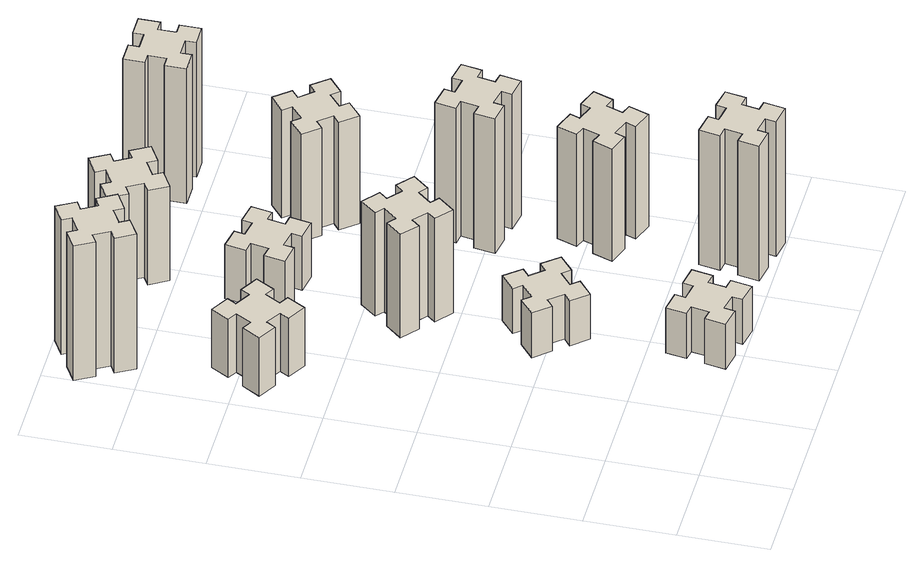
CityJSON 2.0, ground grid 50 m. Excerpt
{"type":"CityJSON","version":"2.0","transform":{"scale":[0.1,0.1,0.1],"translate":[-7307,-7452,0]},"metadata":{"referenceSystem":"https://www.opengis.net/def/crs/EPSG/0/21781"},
"CityObjects":{
"building1":{"type":"Building","attributes":{"class":"1000","function":"1000","usage":"1000","yearOfConstruction":2016,"roofType":"1000","measuredHeight":39,"storeysAboveGround":30,"storeysBelowGround":0},"geometry":[{"type":"Solid","lod":"1","boundaries":[[[[0,1,2,3,4,5,6,7,8,9,10,11,12,13,14,15,16,17,18,19]],[[17,16,20,21]],[[16,15,22,20]],[[15,14,23,22]],[[14,13,24,23]],[[13,12,25,24]],[[12,11,26,25]],[[11,10,27,26]],[[10,9,28,27]],[[9,8,29,28]],[[8,7,30,29]],[[7,6,31,30]],[[6,5,32,31]],[[5,4,33,32]],[[4,3,34,33]],[[3,2,35,34]],[[2,1,36,35]],[[1,0,37,36]],[[0,19,38,37]],[[19,18,39,38]],[[18,17,21,39]],[[24,25,26,27,28,29,30,31,32,33,34,35,36,37,38,39,21,20,22,23]]]]}]},
"building2":{"type":"Building","attributes":{"class":"1000","function":"1000","usage":"1000","yearOfConstruction":2016,"roofType":"1000","measuredHeight":30,"storeysAboveGround":30,"storeysBelowGround":0},"geometry":[{"type":"Solid","lod":"1","boundaries":[[[[40,41,42,43,44,45,46,47,48,49,50,51,52,53,54,55,56,57,58,59]],[[57,56,60,61]],[[56,55,62,60]],[[55,54,63,62]],[[54,53,64,63]],[[53,52,65,64]],[[52,51,66,65]],[[51,50,67,66]],[[50,49,68,67]],[[49,48,69,68]],[[48,47,70,69]],[[47,46,71,70]],[[46,45,72,71]],[[45,44,73,72]],[[44,43,74,73]],[[43,42,75,74]],[[42,41,76,75]],[[41,40,77,76]],[[40,59,78,77]],[[59,58,79,78]],[[58,57,61,79]],[[64,65,66,67,68,69,70,71,72,73,74,75,76,77,78,79,61,60,62,63]]]]}]},
"building3":{"type":"Building","attributes":{"class":"1000","function":"1000","usage":"1000","yearOfConstruction":2016,"roofType":"1000","measuredHeight":90,"storeysAboveGround":30,"storeysBelowGround":0},"geometry":[{"type":"Solid","lod":"1","boundaries":[[[[80,81,82,83,84,85,86,87,88,89,90,91,92,93,94,95,96,97,98,99]],[[97,96,100,101]],[[96,95,102,100]],[[95,94,103,102]],[[94,93,104,103]],[[93,92,105,104]],[[92,91,106,105]],[[91,90,107,106]],[[90,89,108,107]],[[89,88,109,108]],[[88,87,110,109]],[[87,86,111,110]],[[86,85,112,111]],[[85,84,113,112]],[[84,83,114,113]],[[83,82,115,114]],[[82,81,116,115]],[[81,80,117,116]],[[80,99,118,117]],[[99,98,119,118]],[[98,97,101,119]],[[104,105,106,107,108,109,110,111,112,113,114,115,116,117,118,119,101,100,102,103]]]]}]},
"building4":{"type":"Building","attributes":{"class":"1000","function":"1000","usage":"1000","yearOfConstruction":2016,"roofType":"1000","measuredHeight":30,"storeysAboveGround":30,"storeysBelowGround":0},"geometry":[{"type":"Solid","lod":"1","boundaries":[[[[120,121,122,123,124,125,126,127,128,129,130,131,132,133,134,135,136,137,138,139]],[[137,136,140,141]],[[136,135,142,140]],[[135,134,143,142]],[[134,133,144,143]],[[133,132,145,144]],[[132,131,146,145]],[[131,130,147,146]],[[130,129,148,147]],[[129,128,149,148]],[[128,127,150,149]],[[127,126,151,150]],[[126,125,152,151]],[[125,124,153,152]],[[124,123,154,153]],[[123,122,155,154]],[[122,121,156,155]],[[121,120,157,156]],[[120,139,158,157]],[[139,138,159,158]],[[138,137,141,159]],[[144,145,146,147,148,149,150,151,152,153,154,155,156,157,158,159,141,140,142,143]]]]}]},
"building5":{"type":"Building","attributes":{"class":"1000","function":"1000","usage":"1000","yearOfConstruction":2016,"roofType":"1000","measuredHeight":69,"storeysAboveGround":30,"storeysBelowGround":0},"geometry":[{"type":"Solid","lod":"1","boundaries":[[[[160,161,162,163,164,165,166,167,168,169,170,171,172,173,174,175,176,177,178,179]],[[177,176,180,181]],[[176,175,182,180]],[[175,174,183,182]],[[174,173,184,183]],[[173,172,185,184]],[[172,171,186,185]],[[171,170,187,186]],[[170,169,188,187]],[[169,168,189,188]],[[168,167,190,189]],[[167,166,191,190]],[[166,165,192,191]],[[165,164,193,192]],[[164,163,194,193]],[[163,162,195,194]],[[162,161,196,195]],[[161,160,197,196]],[[160,179,198,197]],[[179,178,199,198]],[[178,177,181,199]],[[184,185,186,187,188,189,190,191,192,193,194,195,196,197,198,199,181,180,182,183]]]]}]},
"building6":{"type":"Building","attributes":{"class":"1000","function":"1000","usage":"1000","yearOfConstruction":2016,"roofType":"1000","measuredHeight":36,"storeysAboveGround":30,"storeysBelowGround":0},"geometry":[{"type":"Solid","lod":"1","boundaries":[[[[200,201,202,203,204,205,206,207,208,209,210,211,212,213,214,215,216,217,218,219]],[[217,216,220,221]],[[216,215,222,220]],[[215,214,223,222]],[[214,213,224,223]],[[213,212,225,224]],[[212,211,226,225]],[[211,210,227,226]],[[210,209,228,227]],[[209,208,229,228]],[[208,207,230,229]],[[207,206,231,230]],[[206,205,232,231]],[[205,204,233,232]],[[204,203,234,233]],[[203,202,235,234]],[[202,201,236,235]],[[201,200,237,236]],[[200,219,238,237]],[[219,218,239,238]],[[218,217,221,239]],[[224,225,226,227,228,229,230,231,232,233,234,235,236,237,238,239,221,220,222,223]]]]}]},
"building7":{"type":"Building","attributes":{"class":"1000","function":"1000","usage":"1000","yearOfConstruction":2016,"roofType":"1000","measuredHeight":90,"storeysAboveGround":30,"storeysBelowGround":0},"geometry":[{"type":"Solid","lod":"1","boundaries":[[[[240,241,242,243,244,245,246,247,248,249,250,251,252,253,254,255,256,257,258,259]],[[257,256,260,261]],[[256,255,262,260]],[[255,254,263,262]],[[254,253,264,263]],[[253,252,265,264]],[[252,251,266,265]],[[251,250,267,266]],[[250,249,268,267]],[[249,248,269,268]],[[248,247,270,269]],[[247,246,271,270]],[[246,245,272,271]],[[245,244,273,272]],[[244,243,274,273]],[[243,242,275,274]],[[242,241,276,275]],[[241,240,277,276]],[[240,259,278,277]],[[259,258,279,278]],[[258,257,261,279]],[[264,265,266,267,268,269,270,271,272,273,274,275,276,277,278,279,261,260,262,263]]]]}]},
"building8":{"type":"Building","attributes":{"class":"1000","function":"1000","usage":"1000","yearOfConstruction":2016,"roofType":"1000","measuredHeight":63,"storeysAboveGround":30,"storeysBelowGround":0},"geometry":[{"type":"Solid","lod":"1","boundaries":[[[[280,281,282,283,284,285,286,287,288,289,290,291,292,293,294,295,296,297,298,299]],[[297,296,300,301]],[[296,295,302,300]],[[295,294,303,302]],[[294,293,304,303]],[[293,292,305,304]],[[292,291,306,305]],[[291,290,307,306]],[[290,289,308,307]],[[289,288,309,308]],[[288,287,310,309]],[[287,286,311,310]],[[286,285,312,311]],[[285,284,313,312]],[[284,283,314,313]],[[283,282,315,314]],[[282,281,316,315]],[[281,280,317,316]],[[280,299,318,317]],[[299,298,319,318]],[[298,297,301,319]],[[304,305,306,307,308,309,310,311,312,313,314,315,316,317,318,319,301,300,302,303]]]]}]},
"building9":{"type":"Building","attributes":{"class":"1000","function":"1000","usage":"1000","yearOfConstruction":2016,"roofType":"1000","measuredHeight":75,"storeysAboveGround":30,"storeysBelowGround":0},"geometry":[{"type":"Solid","lod":"1","boundaries":[[[[320,321,322,323,324,325,326,327,328,329,330,331,332,333,334,335,336,337,338,339]],[[337,336,340,341]],[[336,335,342,340]],[[335,334,343,342]],[[334,333,344,343]],[[333,332,345,344]],[[332,331,346,345]],[[331,330,347,346]],[[330,329,348,347]],[[329,328,349,348]],[[328,327,350,349]],[[327,326,351,350]],[[326,325,352,351]],[[325,324,353,352]],[[324,323,354,353]],[[323,322,355,354]],[[322,321,356,355]],[[321,320,357,356]],[[320,339,358,357]],[[339,338,359,358]],[[338,337,341,359]],[[344,345,346,347,348,349,350,351,352,353,354,355,356,357,358,359,341,340,342,343]]]]}]},
"building10":{"type":"Building","attributes":{"class":"1000","function":"1000","usage":"1000","yearOfConstruction":2016,"roofType":"1000","measuredHeight":90,"storeysAboveGround":30,"storeysBelowGround":0},"geometry":[{"type":"Solid","lod":"1","boundaries":[[[[360,361,362,363,364,365,366,367,368,369,370,371,372,373,374,375,376,377,378,379]],[[377,376,380,381]],[[376,375,382,380]],[[375,374,383,382]],[[374,373,384,383]],[[373,372,385,384]],[[372,371,386,385]],[[371,370,387,386]],[[370,369,388,387]],[[369,368,389,388]],[[368,367,390,389]],[[367,366,391,390]],[[366,365,392,391]],[[365,364,393,392]],[[364,363,394,393]],[[363,362,395,394]],[[362,361,396,395]],[[361,360,397,396]],[[360,379,398,397]],[[379,378,399,398]],[[378,377,381,399]],[[384,385,386,387,388,389,390,391,392,393,394,395,396,397,398,399,381,380,382,383]]]]}]},
"building11":{"type":"Building","attributes":{"class":"1000","function":"1000","usage":"1000","yearOfConstruction":2016,"roofType":"1000","measuredHeight":72,"storeysAboveGround":30,"storeysBelowGround":0},"geometry":[{"type":"Solid","lod":"1","boundaries":[[[[400,401,402,403,404,405,406,407,408,409,410,411,412,413,414,415,416,417,418,419]],[[417,416,420,421]],[[416,415,422,420]],[[415,414,423,422]],[[414,413,424,423]],[[413,412,425,424]],[[412,411,426,425]],[[411,410,427,426]],[[410,409,428,427]],[[409,408,429,428]],[[408,407,430,429]],[[407,406,431,430]],[[406,405,432,431]],[[405,404,433,432]],[[404,403,434,433]],[[403,402,435,434]],[[402,401,436,435]],[[401,400,437,436]],[[400,419,438,437]],[[419,418,439,438]],[[418,417,421,439]],[[424,425,426,427,428,429,430,431,432,433,434,435,436,437,438,439,421,420,422,423]]]]}]},
"building12":{"type":"Building","attributes":{"class":"1000","function":"1000","usage":"1000","yearOfConstruction":2016,"roofType":"1000","measuredHeight":90,"storeysAboveGround":30,"storeysBelowGround":0},"geometry":[{"type":"Solid","lod":"1","boundaries":[[[[440,441,442,443,444,445,446,447,448,449,450,451,452,453,454,455,456,457,458,459]],[[457,456,460,461]],[[456,455,462,460]],[[455,454,463,462]],[[454,453,464,463]],[[453,452,465,464]],[[452,451,466,465]],[[451,450,467,466]],[[450,449,468,467]],[[449,448,469,468]],[[448,447,470,469]],[[447,446,471,470]],[[446,445,472,471]],[[445,444,473,472]],[[444,443,474,473]],[[443,442,475,474]],[[442,441,476,475]],[[441,440,477,476]],[[440,459,478,477]],[[459,458,479,478]],[[458,457,461,479]],[[464,465,466,467,468,469,470,471,472,473,474,475,476,477,478,479,461,460,462,463]]]]}]}
},
"vertices":[
[406,2327,0],[456,2414,0],[508,2384,0],[568,2488,0],[464,2548,0],[434,2496,0],[347,2546,0],[377,2598,0],[273,2658,0],[213,2554,0],[265,2524,0],[215,2437,0],[163,2467,0],[103,2363,0],[207,2303,0],[237,2355,0],[324,2305,0],[294,2253,0],[398,2193,0],[458,2297,0],[324,2305,390],[294,2253,390],[237,2355,390],[207,2303,390],[103,2363,390],[163,2467,390],[215,2437,390],[265,2524,390],[213,2554,390],[273,2658,390],[377,2598,390],[347,2546,390],[434,2496,390],[464,2548,390],[568,2488,390],[508,2384,390],[456,2414,390],[406,2327,390],[458,2297,390],[398,2193,390],
[976,274,0],[958,175,0],[899,186,0],[878,67,0],[997,47,0],[1007,106,0],[1105,88,0],[1095,29,0],[1213,8,0],[1234,127,0],[1175,137,0],[1192,235,0],[1251,225,0],[1272,343,0],[1154,364,0],[1144,305,0],[1045,322,0],[1056,381,0],[937,402,0],[917,284,0],[1045,322,300],[1056,381,300],[1144,305,300],[1154,364,300],[1272,343,300],[1251,225,300],[1192,235,300],[1175,137,300],[1234,127,300],[1213,8,300],[1095,29,300],[1105,88,300],[1007,106,300],[997,47,300],[878,67,300],[899,186,300],[958,175,300],[976,274,300],[917,284,300],[937,402,300],
[224,3386,0],[137,3336,0],[107,3388,0],[3,3328,0],[63,3224,0],[115,3254,0],[165,3167,0],[113,3137,0],[173,3033,0],[277,3093,0],[247,3145,0],[334,3195,0],[364,3143,0],[468,3203,0],[408,3307,0],[356,3277,0],[306,3364,0],[358,3394,0],[298,3498,0],[194,3438,0],[306,3364,900],[358,3394,900],[356,3277,900],[408,3307,900],[468,3203,900],[364,3143,900],[334,3195,900],[247,3145,900],[277,3093,900],[173,3033,900],[113,3137,900],[165,3167,900],[115,3254,900],[63,3224,900],[3,3328,900],[107,3388,900],[137,3336,900],[224,3386,900],[194,3438,900],[298,3498,900],
[1008,929,0],[1084,993,0],[1123,947,0],[1215,1024,0],[1138,1116,0],[1092,1078,0],[1027,1154,0],[1073,1193,0],[996,1285,0],[904,1208,0],[943,1162,0],[866,1097,0],[828,1143,0],[736,1066,0],[813,974,0],[859,1013,0],[923,936,0],[877,898,0],[954,806,0],[1046,883,0],[923,936,300],[877,898,300],[859,1013,300],[813,974,300],[736,1066,300],[828,1143,300],[866,1097,300],[943,1162,300],[904,1208,300],[996,1285,300],[1073,1193,300],[1027,1154,300],[1092,1078,300],[1138,1116,300],[1215,1024,300],[1123,947,300],[1084,993,300],[1008,929,300],[1046,883,300],[954,806,300],
[1084,1837,0],[1008,1902,0],[1046,1948,0],[954,2025,0],[877,1933,0],[923,1894,0],[859,1818,0],[813,1856,0],[736,1764,0],[828,1687,0],[866,1733,0],[943,1669,0],[904,1623,0],[996,1546,0],[1073,1638,0],[1027,1676,0],[1092,1753,0],[1138,1714,0],[1215,1806,0],[1123,1883,0],[1092,1753,690],[1138,1714,690],[1027,1676,690],[1073,1638,690],[996,1546,690],[904,1623,690],[943,1669,690],[866,1733,690],[828,1687,690],[736,1764,690],[813,1856,690],[859,1818,690],[923,1894,690],[877,1933,690],[954,2025,690],[1046,1948,690],[1008,1902,690],[1084,1837,690],[1123,1883,690],[1215,1806,690],
[1044,2625,0],[945,2642,0],[956,2701,0],[837,2722,0],[817,2604,0],[876,2594,0],[858,2495,0],[799,2506,0],[778,2387,0],[897,2367,0],[907,2426,0],[1005,2408,0],[995,2349,0],[1113,2328,0],[1134,2447,0],[1075,2457,0],[1092,2555,0],[1151,2545,0],[1172,2663,0],[1054,2684,0],[1092,2555,360],[1151,2545,360],[1075,2457,360],[1134,2447,360],[1113,2328,360],[995,2349,360],[1005,2408,360],[907,2426,360],[897,2367,360],[778,2387,360],[799,2506,360],[858,2495,360],[876,2594,360],[817,2604,360],[837,2722,360],[956,2701,360],[945,2642,360],[1044,2625,360],[1054,2684,360],[1172,2663,360],
[1884,305,0],[1785,322,0],[1796,381,0],[1677,402,0],[1657,284,0],[1716,274,0],[1698,175,0],[1639,186,0],[1618,67,0],[1737,47,0],[1747,106,0],[1845,88,0],[1835,29,0],[1953,8,0],[1974,127,0],[1915,137,0],[1932,235,0],[1991,225,0],[2012,343,0],[1894,364,0],[1932,235,900],[1991,225,900],[1915,137,900],[1974,127,900],[1953,8,900],[1835,29,900],[1845,88,900],[1747,106,900],[1737,47,900],[1618,67,900],[1639,186,900],[1698,175,900],[1716,274,900],[1657,284,900],[1677,402,900],[1796,381,900],[1785,322,900],[1884,305,900],[1894,364,900],[2012,343,900],
[1096,3277,0],[1046,3364,0],[1098,3394,0],[1038,3498,0],[934,3438,0],[964,3386,0],[877,3336,0],[847,3388,0],[743,3328,0],[803,3224,0],[855,3254,0],[905,3167,0],[853,3137,0],[913,3033,0],[1017,3093,0],[987,3145,0],[1074,3195,0],[1104,3143,0],[1208,3203,0],[1148,3307,0],[1074,3195,630],[1104,3143,630],[987,3145,630],[1017,3093,630],[913,3033,630],[853,3137,630],[905,3167,630],[855,3254,630],[803,3224,630],[743,3328,630],[847,3388,630],[877,3336,630],[964,3386,630],[934,3438,630],[1038,3498,630],[1098,3394,630],[1046,3364,630],[1096,3277,630],[1148,3307,630],[1208,3203,630],
[1731,859,0],[1825,825,0],[1804,769,0],[1917,727,0],[1958,840,0],[1902,861,0],[1936,955,0],[1992,934,0],[2033,1047,0],[1920,1088,0],[1900,1032,0],[1806,1066,0],[1827,1122,0],[1714,1163,0],[1673,1050,0],[1729,1030,0],[1695,936,0],[1639,957,0],[1597,844,0],[1710,803,0],[1695,936,750],[1639,957,750],[1729,1030,750],[1673,1050,750],[1714,1163,750],[1827,1122,750],[1806,1066,750],[1900,1032,750],[1920,1088,750],[2033,1047,750],[1992,934,750],[1936,955,750],[1902,861,750],[1958,840,750],[1917,727,750],[1804,769,750],[1825,825,750],[1731,859,750],[1710,803,750],[1597,844,750],
[1647,1486,0],[1745,1468,0],[1735,1409,0],[1853,1388,0],[1874,1507,0],[1815,1517,0],[1832,1615,0],[1891,1605,0],[1912,1723,0],[1794,1744,0],[1784,1685,0],[1685,1702,0],[1696,1761,0],[1577,1782,0],[1557,1664,0],[1616,1654,0],[1598,1555,0],[1539,1566,0],[1518,1447,0],[1637,1427,0],[1598,1555,900],[1539,1566,900],[1616,1654,900],[1557,1664,900],[1577,1782,900],[1696,1761,900],[1685,1702,900],[1784,1685,900],[1794,1744,900],[1912,1723,900],[1891,1605,900],[1832,1615,900],[1815,1517,900],[1874,1507,900],[1853,1388,900],[1735,1409,900],[1745,1468,900],[1647,1486,900],[1637,1427,900],[1518,1447,900],
[1583,2542,0],[1506,2477,0],[1468,2523,0],[1376,2446,0],[1453,2354,0],[1499,2393,0],[1563,2316,0],[1517,2278,0],[1594,2186,0],[1686,2263,0],[1648,2309,0],[1724,2373,0],[1763,2327,0],[1855,2404,0],[1778,2496,0],[1732,2458,0],[1667,2534,0],[1713,2573,0],[1636,2665,0],[1544,2588,0],[1667,2534,720],[1713,2573,720],[1732,2458,720],[1778,2496,720],[1855,2404,720],[1763,2327,720],[1724,2373,720],[1648,2309,720],[1686,2263,720],[1594,2186,720],[1517,2278,720],[1563,2316,720],[1499,2393,720],[1453,2354,720],[1376,2446,720],[1468,2523,720],[1506,2477,720],[1583,2542,720],[1544,2588,720],[1636,2665,720],
[1665,3155,0],[1765,3155,0],[1765,3095,0],[1885,3095,0],[1885,3215,0],[1825,3215,0],[1825,3315,0],[1885,3315,0],[1885,3435,0],[1765,3435,0],[1765,3375,0],[1665,3375,0],[1665,3435,0],[1545,3435,0],[1545,3315,0],[1605,3315,0],[1605,3215,0],[1545,3215,0],[1545,3095,0],[1665,3095,0],[1605,3215,900],[1545,3215,900],[1605,3315,900],[1545,3315,900],[1545,3435,900],[1665,3435,900],[1665,3375,900],[1765,3375,900],[1765,3435,900],[1885,3435,900],[1885,3315,900],[1825,3315,900],[1825,3215,900],[1885,3215,900],[1885,3095,900],[1765,3095,900],[1765,3155,900],[1665,3155,900],[1665,3095,900],[1545,3095,900]
]}
